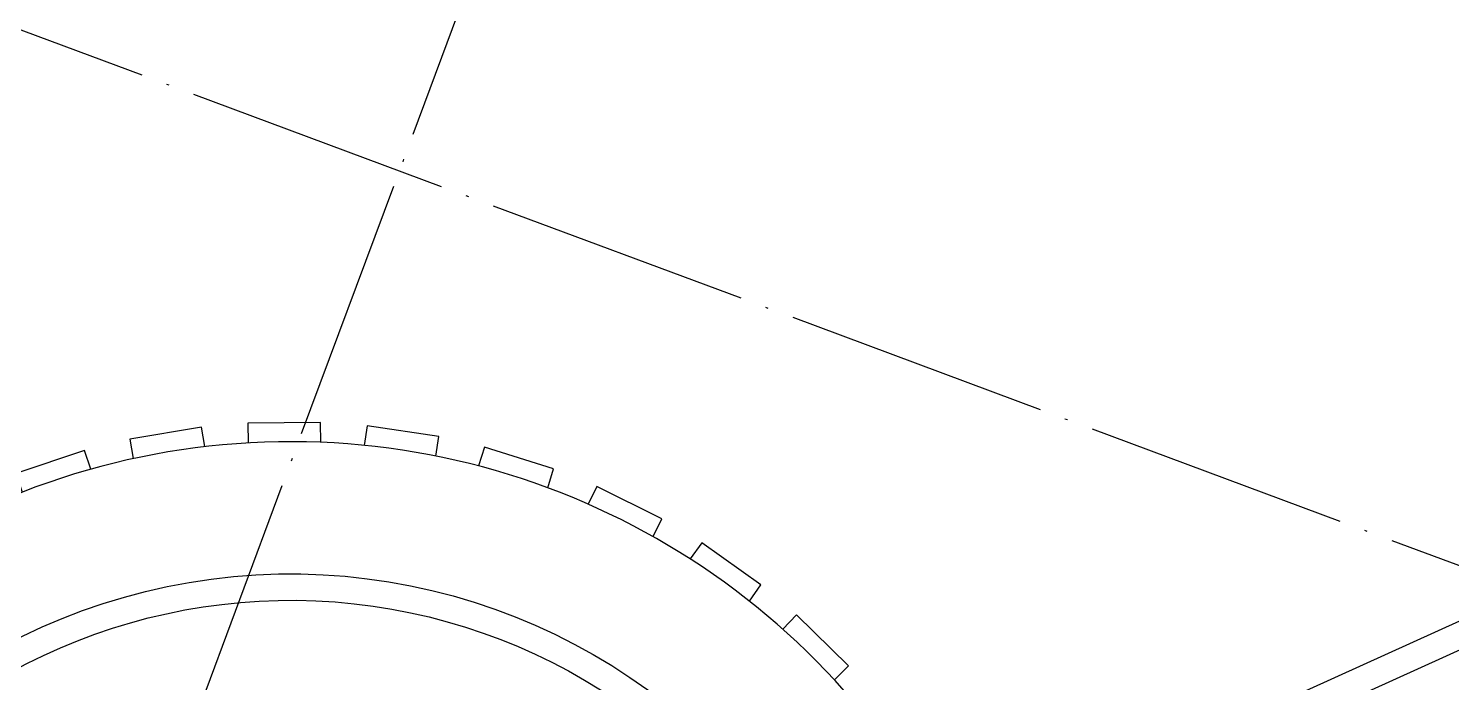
# Model space of a CAD drawing. Header units: millimetres. Extents: x 600121811 to 600690586, y 3472921280 to 3473279938.
# Drawn here: x 600256604 to 600267378, y 3473186182 to 3473191135 of the extents above; entities that cross this region are included whole.
import ezdxf

# ---------------------------------------------------------------- set-up
doc = ezdxf.new("R2010")
doc.units = ezdxf.units.MM
doc.header["$LTSCALE"] = 1000
doc.linetypes.add('AX-MALL-GIRD-200$0$DOTE', pattern=[2.42, 2, -0.2, 0.02, -0.2])
for name, color, linetype in [('AX-MALL-GIRD-200$0$A-Grid', 222, 'AX-MALL-GIRD-200$0$DOTE'), ('AX-MALL-GJ-200$0$A-Anno-Note', 241, 'CONTINUOUS'), ('AX-MALL-WALL-GJ$0$A-Detl-Thin', 131, 'CONTINUOUS'), ('AX-MALL-WALL-GJ$0$A-SEE', 254, 'CONTINUOUS')]:
    doc.layers.add(name, color=color, linetype=linetype)

# ---------------------------------------------------------------- blocks, each defined once
blk = doc.blocks.new('AX-MALL-GIRD-200')
at = {"layer": 'AX-MALL-GIRD-200$0$A-Grid'}
for p, q in [((600267815.4, 3473212616.4), (600229085.8, 3473108652.6)), ((600241980.1, 3473196551.4), (600599876.1, 3473063224.7))]:
    blk.add_line(p, q, dxfattribs=at)
blk = doc.blocks.new('AX-MALL-WALL-GJ$0$fwergegheh')
at = {"layer": 'AX-MALL-WALL-GJ$0$A-SEE'}
blk.add_lwpolyline([(150, 543), (0, 543), (0, -7), (150, -7)], dxfattribs=at)
blk = doc.blocks.new('AX-MALL-WALL-GJ$0$fgegrhrthr')
at = {"layer": 'AX-MALL-WALL-GJ$0$A-SEE'}
blk.add_arc((102727, 116053), 5600, 44.9161, 180, dxfattribs=at)
for p, rotation in [((102168, 121775), 272.9198076894353), ((103070, 121792), 263.9198076894355), ((101279, 121617), 281.9198076894353), ((103963, 121668), 254.9198076894355), ((100427, 121322), 290.9198076894353), ((104826, 121406), 245.9198076894355), ((99631, 120898), 299.9198076894347), ((98911, 120354), 308.9198076894351)]:
    blk.add_blockref('AX-MALL-WALL-GJ$0$fwergegheh', p, dxfattribs=dict(at, rotation=rotation))
blk = doc.blocks.new('AX-MALL-WALL-GJ')
at = {"layer": 'AX-MALL-WALL-GJ$0$A-Detl-Thin'}
blk.add_lwpolyline([(600263685, 3473184726), (600263599, 3473184907), (600273637, 3473189460), (600273666, 3473189253)], close=True, dxfattribs=at)
for points in [[(600254278, 3473184011, -0.652968), (600262687, 3473184493), (600263599, 3473184907)], [(600255077, 3473185056, -0.568321), (600262592, 3473184230), (600263685, 3473184726)]]:
    blk.add_lwpolyline(points, format="xyb", dxfattribs=at)
at = {"layer": 'AX-MALL-WALL-GJ$0$A-Detl-Thin', "color": 0, "rotation": 339.5681613098035}
blk.add_blockref('AX-MALL-WALL-GJ$0$fgegrhrthr', (600121811, 3473109515), dxfattribs=at)
at = {"layer": 'AX-MALL-WALL-GJ$0$A-SEE'}
blk.add_blockref('AX-MALL-GIRD-200', (0, 0), dxfattribs=at)

msp = doc.modelspace()

# ---------------------------------------------------------------- block references
at = {"layer": 'AX-MALL-GJ-200$0$A-Anno-Note'}
msp.add_blockref('AX-MALL-WALL-GJ', (0, 0), dxfattribs=at)

doc.saveas('drawing.dxf')
